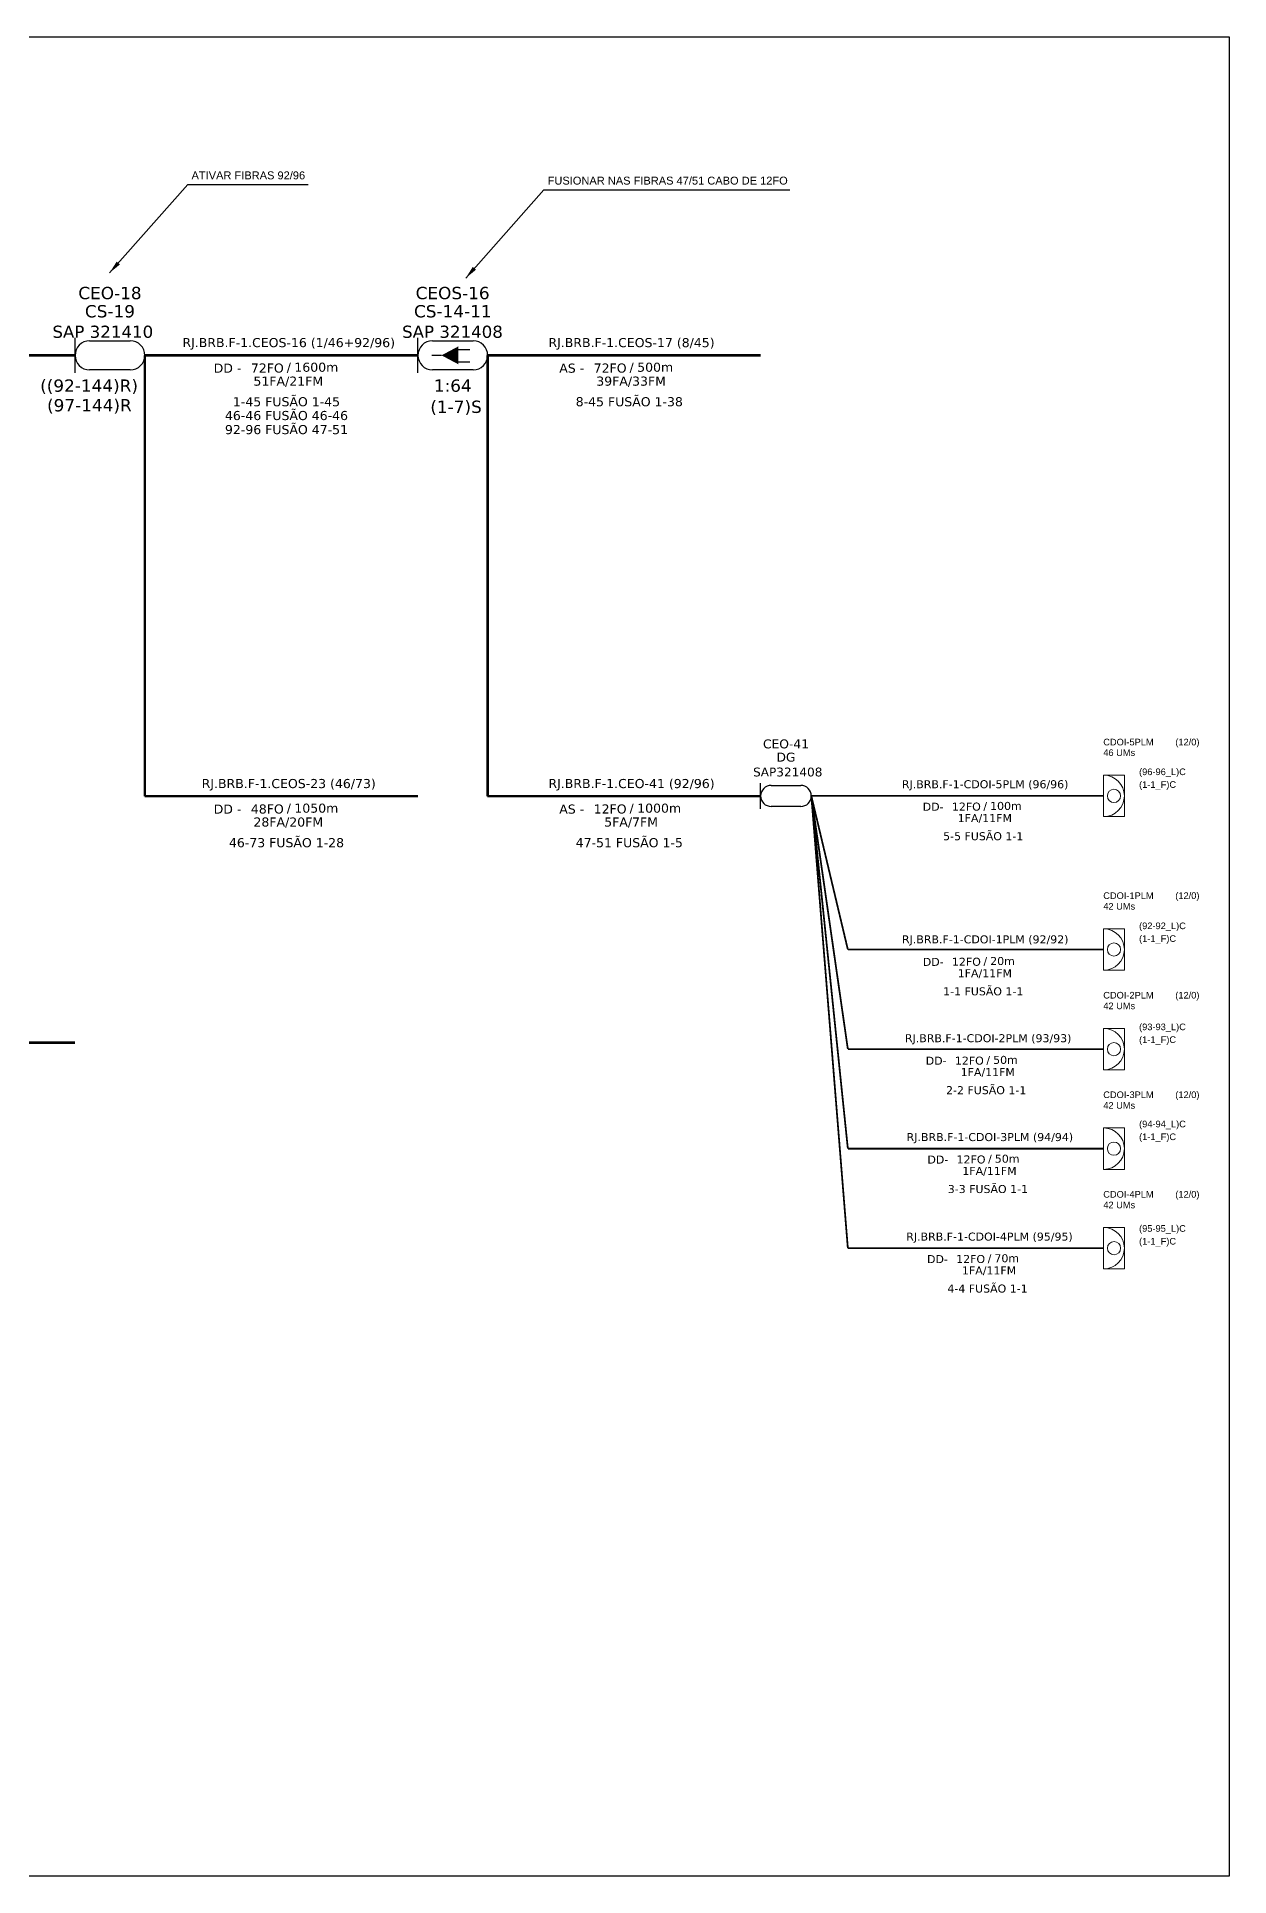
# Model space of a CAD drawing. Header units: inches. Extents: x 1064 to 5530, y 550 to 970.
# Drawn here: x 2031.2 to 2303.6, y 550.4 to 970.4 of the extents above; entities that cross this region are included whole.
import ezdxf
from ezdxf.enums import TextEntityAlignment as Align

# ---------------------------------------------------------------- set-up
doc = ezdxf.new("R2010")
doc.units = ezdxf.units.IN
doc.header["$MEASUREMENT"] = 0
for name, color, linetype, lineweight in [("20.0-LEGENDA DOS CDO'S", 1, 'Continuous', 0), ('20.1-CDO_INTERIOR', 1, 'Continuous', 0), ('40.1-ETIQUETAS', 1, 'Continuous', 20)]:
    doc.layers.add(name, color=color, linetype=linetype, lineweight=lineweight)
for name, color, linetype in [('20.4-CEOS', 1, 'Continuous'), ('20.5-CABO AÉREO', 1, 'Continuous'), ('20.5-CABO EM DUTO', 1, 'Continuous'), ('surveys', 7, 'Continuous')]:
    doc.layers.add(name, color=color, linetype=linetype)
doc.styles.add('ARIAL', font='arial.ttf')
doc.styles.add('siredit', font='verdana.ttf')
doc.linetypes.add('FENCELINE1', pattern='A,0.25,-0.1,[133,ltypeshp.shx,S=0.1,R=0,X=-0.1,Y=0],-0.1,1', length=1.45)
doc.dimstyles.get("Standard").update_dxf_attribs({"dimtxt": 0.18, "dimasz": 0.18, "dimexe": 0.18, "dimexo": 0.0625, "dimgap": 0.09, "dimtad": 0, "dimtih": 1, "dimtoh": 1, "dimdec": 4, "dimzin": 0, "dimdsep": 46, "dimtxsty": 'Standard', "dimcen": 0.09, "dimadec": 0, "dimazin": 0, "dimtfac": 1, "dimtdec": 4, "dimtofl": 0, "dimtmove": 0, "dimatfit": 3, "dimfxl": 1, "dimtolj": 1, "dimtzin": 0, "dimarcsym": 0})

# ---------------------------------------------------------------- blocks, each defined once
blk = doc.blocks.new('ETIQUETA_RS5F')
at = {"layer": '40.1-ETIQUETAS', "color": 0, "style": 'siredit'}
blk.add_text('/', height=1.5, dxfattribs=at).set_placement((1.58, -1.95), align=Align.MIDDLE_RIGHT)
for tag, p in [('ETIQUETA_R_PRIMARIA', (1.21, 4.1)), ('ETIQUETA_R_SECUNDARIA', (1.21, 2.1)), ('F_ATIVAS/F_MORTAS', (1.14, -4.24))]:
    blk.add_attdef(tag, text='', height=1.5, dxfattribs=at).set_placement(p, align=Align.MIDDLE_CENTER)
for tag, p in [('TIPO_CABO', (-6.58, -2.12)), ('CAP_CABO', (0.4, -2.09))]:
    blk.add_attdef(tag, text='', height=1.5, dxfattribs=at).set_placement(p, align=Align.MIDDLE_RIGHT)
blk.add_attdef('METROS', text='', height=1.5, dxfattribs=at).set_placement((2.14, -1.95), align=Align.MIDDLE_LEFT)
for tag, p in [('FUSÃO_1', (0.85, -8.39)), ('FUSÃO_2', (0.85, -10.6)), ('FUSÃO_3', (0.85, -12.93)), ('FUSÃO_4', (0.85, -15.14)), ('FUSÃO_5', (0.85, -17.16))]:
    blk.add_attdef(tag, text='', height=1.5, dxfattribs=at).set_placement(p, align=Align.CENTER)
blk = doc.blocks.new('CDOI_INT')
at = {"layer": '20.1-CDO_INTERIOR', "color": 0, "lineweight": 18}
blk.add_lwpolyline([(4.25, -4.25), (4.25, 4.25), (0, 4.25), (0, -4.25)], close=True, dxfattribs=at)
blk.add_circle((2.12, 0), 1.36, dxfattribs=at)
blk.add_arc((0, 0), 4.25, 270, 90, dxfattribs=at)
at = {"layer": "20.0-LEGENDA DOS CDO'S", "color": 0, "style": 'ARIAL'}
for tag, p in [('CDO_N', (-0.08, 10.38)), ('SPLITER_1', (21.18, 10.38)), ('SAP', (-0.08, 6.23)), ('SURVEY', (-0.08, 8.2)), ('SPLITER_2', (21.19, 8.68)), ('1:XX', (5.94, -2.22)), ('UMS', (5.94, -4.24))]:
    blk.add_attdef(tag, p, '', height=1.36, dxfattribs=at)
blk.add_attdef('FIBRAS_UTILIZADAS', text='', height=1.36, dxfattribs=at).set_placement((15.34, 10.38), align=Align.CENTER)

msp = doc.modelspace()

# ---------------------------------------------------------------- linework, layer by layer
msp.add_lwpolyline([(1709.6, 970.36), (2303.6, 970.36), (2303.6, 550.36), (1709.6, 550.36)], close=True)
at = {"layer": '20.1-CDO_INTERIOR', "color": 1, "lineweight": 18}
msp.add_lwpolyline([(2279.65, 689.02), (2279.65, 698.48), (2274.92, 698.48), (2274.92, 689.02)], close=True, dxfattribs=at)
msp.add_circle((2277.29, 693.75), 1.51, dxfattribs=at)
msp.add_arc((2274.92, 693.75), 4.73, 270, 90, dxfattribs=at)
at = {"layer": '20.4-CEOS', "color": 5}
for p, q in [((2121.6, 900.93), (2130.9, 900.93)), ((2130.9, 894.3), (2121.6, 894.3))]:
    msp.add_line(p, q, dxfattribs=at)
for points in [[(2118.28, 893.62), (2118.28, 901.62)], [(2127.35, 898.93), (2130.17, 898.93)], [(2123.68, 897.62), (2121.44, 897.62)], [(2127.35, 896.17), (2130.17, 896.17)]]:
    msp.add_lwpolyline(points, dxfattribs=at)
msp.add_lwpolyline([(2123.68, 897.62, 0, 4.09, 0), (2127.52, 897.62, 4.09, 4.09, 0)], format="xyseb", dxfattribs=at)
for centre, start, end in [((2121.6, 897.62), 90, 270), ((2130.9, 897.62), 270, 90)]:
    msp.add_arc(centre, 3.32, start, end, dxfattribs=at)
at = {"layer": '20.5-CABO AÉREO', "color": 5, "ltscale": 8}
for p, q in [((2039.98, 893.62), (2039.98, 901.62)), ((2043.3, 900.93), (2052.6, 900.93)), ((2052.6, 894.3), (2043.3, 894.3))]:
    msp.add_line(p, q, dxfattribs=at)
at = {"layer": '20.5-CABO AÉREO', "color": 7, "ltscale": 8, "const_width": 0.554}
for points in [[(1977.62, 897.62), (2039.98, 897.62)], [(2055.92, 897.62), (2118.28, 897.62)], [(2055.92, 897.62), (2055.92, 796.94)], [(2134.22, 897.62), (2196.58, 897.62)], [(2055.86, 796.94), (2118.28, 796.94)]]:
    msp.add_lwpolyline(points, dxfattribs=at)
at = {"layer": '20.5-CABO AÉREO', "color": 1, "linetype": 'FENCELINE1', "ltscale": 8, "const_width": 0.554}
for points in [[(2134.22, 897.62), (2134.22, 796.94)], [(2134.16, 796.94), (2196.58, 796.94)]]:
    msp.add_lwpolyline(points, dxfattribs=at)
at = {"layer": '20.5-CABO AÉREO', "color": 0, "ltscale": 8, "const_width": 0.554}
msp.add_lwpolyline([(1977.62, 740.68), (2039.98, 740.68)], dxfattribs=at)
at = {"layer": '20.5-CABO AÉREO', "color": 5, "ltscale": 8}
for centre, start, end in [((2043.3, 897.62), 90, 270), ((2052.6, 897.62), 270, 90)]:
    msp.add_arc(centre, 3.32, start, end, dxfattribs=at)
at = {"layer": '20.5-CABO EM DUTO', "color": 1}
for p, q in [((2196.57, 794.11), (2196.57, 799.92)), ((2198.98, 799.42), (2205.74, 799.42)), ((2205.74, 794.61), (2198.98, 794.61))]:
    msp.add_line(p, q, dxfattribs=at)
at = {"layer": '20.5-CABO EM DUTO', "color": 1, "const_width": 0.403}
for points in [[(2208.15, 797.02), (2274.92, 797.02)], [(2208.15, 797.02), (2216.49, 761.94)], [(2208.15, 797.02), (2216.49, 739.21)], [(2208.15, 797.02), (2216.49, 716.48)], [(2208.15, 797.02), (2216.49, 693.75)], [(2216.49, 761.94), (2274.92, 761.94)], [(2216.49, 739.21), (2274.92, 739.21)], [(2216.49, 716.48), (2274.92, 716.48)], [(2216.49, 693.75), (2274.92, 693.75)]]:
    msp.add_lwpolyline(points, dxfattribs=at)
at = {"layer": '20.5-CABO EM DUTO', "color": 1}
for centre, start, end in [((2198.98, 797.02), 90, 270), ((2205.74, 797.02), 270, 90)]:
    msp.add_arc(centre, 2.41, start, end, dxfattribs=at)

# ---------------------------------------------------------------- block references
at = {"layer": '20.5-CABO AÉREO', "color": 7, "ltscale": 8}
ref = msp.add_blockref('ETIQUETA_RS5F', (2165.4, 897.62), dxfattribs=dict(at, xscale=1.385826771653544, yscale=1.385826771653544, zscale=1.385826771653544))
ref.add_attrib('ETIQUETA_R_SECUNDARIA', 'RJ.BRB.F-1.CEOS-17 (8/45)', dxfattribs={"layer": '40.1-ETIQUETAS', "color": 0, "height": 2.0787, "style": 'siredit'}).set_placement((2167.08, 900.53), align=Align.MIDDLE_CENTER)
ref.add_attrib('TIPO_CABO', 'AS -', dxfattribs={"layer": '40.1-ETIQUETAS', "color": 0, "height": 2.079, "style": 'siredit'}).set_placement((2156.27, 894.69), align=Align.MIDDLE_RIGHT)
ref.add_attrib('CAP_CABO', '72FO', dxfattribs={"layer": '40.1-ETIQUETAS', "color": 0, "height": 2.079, "style": 'siredit'}).set_placement((2165.95, 894.72), align=Align.MIDDLE_RIGHT)
ref.add_attrib('METROS', '500m', dxfattribs={"layer": '40.1-ETIQUETAS', "color": 0, "height": 2.079, "style": 'siredit'}).set_placement((2168.37, 894.91), align=Align.MIDDLE_LEFT)
ref.add_attrib('F_ATIVAS/F_MORTAS', '39FA/33FM', dxfattribs={"layer": '40.1-ETIQUETAS', "color": 0, "height": 2.079, "style": 'siredit'}).set_placement((2166.98, 891.73), align=Align.MIDDLE_CENTER)
ref.add_attrib('FUSÃO_1', '8-45 FUSÃO 1-38', dxfattribs={"layer": '40.1-ETIQUETAS', "color": 0, "height": 2.0787, "style": 'siredit'}).set_placement((2166.57, 885.99), align=Align.CENTER)
ref = msp.add_blockref('ETIQUETA_RS5F', (2087.1, 796.94), dxfattribs=dict(at, xscale=1.385826771653544, yscale=1.385826771653544, zscale=1.385826771653544))
ref.add_attrib('ETIQUETA_R_SECUNDARIA', 'RJ.BRB.F-1.CEOS-23 (46/73)', dxfattribs={"layer": '40.1-ETIQUETAS', "color": 0, "height": 2.0787, "style": 'siredit'}).set_placement((2088.78, 799.85), align=Align.MIDDLE_CENTER)
ref.add_attrib('TIPO_CABO', 'DD -', dxfattribs={"layer": '40.1-ETIQUETAS', "color": 0, "height": 2.079, "style": 'siredit'}).set_placement((2077.97, 794.01), align=Align.MIDDLE_RIGHT)
ref.add_attrib('CAP_CABO', '48FO', dxfattribs={"layer": '40.1-ETIQUETAS', "color": 0, "height": 2.079, "style": 'siredit'}).set_placement((2087.65, 794.04), align=Align.MIDDLE_RIGHT)
ref.add_attrib('METROS', '1050m', dxfattribs={"layer": '40.1-ETIQUETAS', "color": 0, "height": 2.079, "style": 'siredit'}).set_placement((2090.07, 794.23), align=Align.MIDDLE_LEFT)
ref.add_attrib('F_ATIVAS/F_MORTAS', '28FA/20FM', dxfattribs={"layer": '40.1-ETIQUETAS', "color": 0, "height": 2.079, "style": 'siredit'}).set_placement((2088.68, 791.06), align=Align.MIDDLE_CENTER)
ref.add_attrib('FUSÃO_1', '46-73 FUSÃO 1-28', dxfattribs={"layer": '40.1-ETIQUETAS', "color": 0, "height": 2.0787, "style": 'siredit'}).set_placement((2088.27, 785.31), align=Align.CENTER)
at = {"layer": '20.5-CABO AÉREO', "color": 1, "linetype": 'FENCELINE1', "ltscale": 8}
ref = msp.add_blockref('ETIQUETA_RS5F', (2165.4, 796.94), dxfattribs=dict(at, xscale=1.385826771653544, yscale=1.385826771653544, zscale=1.385826771653544))
ref.add_attrib('ETIQUETA_R_SECUNDARIA', 'RJ.BRB.F-1.CEO-41 (92/96)', dxfattribs={"layer": '40.1-ETIQUETAS', "color": 0, "height": 2.0787, "style": 'siredit'}).set_placement((2167.08, 799.85), align=Align.MIDDLE_CENTER)
ref.add_attrib('TIPO_CABO', 'AS -', dxfattribs={"layer": '40.1-ETIQUETAS', "color": 0, "height": 2.079, "style": 'siredit'}).set_placement((2156.27, 794.01), align=Align.MIDDLE_RIGHT)
ref.add_attrib('CAP_CABO', '12FO', dxfattribs={"layer": '40.1-ETIQUETAS', "color": 0, "height": 2.079, "style": 'siredit'}).set_placement((2165.95, 794.04), align=Align.MIDDLE_RIGHT)
ref.add_attrib('METROS', '1000m', dxfattribs={"layer": '40.1-ETIQUETAS', "color": 0, "height": 2.079, "style": 'siredit'}).set_placement((2168.37, 794.23), align=Align.MIDDLE_LEFT)
ref.add_attrib('F_ATIVAS/F_MORTAS', '5FA/7FM', dxfattribs={"layer": '40.1-ETIQUETAS', "color": 0, "height": 2.079, "style": 'siredit'}).set_placement((2166.98, 791.06), align=Align.MIDDLE_CENTER)
ref.add_attrib('FUSÃO_1', '47-51 FUSÃO 1-5', dxfattribs={"layer": '40.1-ETIQUETAS', "color": 0, "height": 2.0787, "style": 'siredit'}).set_placement((2166.57, 785.31), align=Align.CENTER)
at = {"layer": '20.5-CABO EM DUTO', "color": 1}
ref = msp.add_blockref('CDOI_INT', (2274.92, 797.02), dxfattribs=dict(at, xscale=1.112348956562299, yscale=1.112348956562299, zscale=1.112348956562299))
ref.add_attrib('CDO_N', 'CDOI-5PLM', (2274.83, 808.56), dxfattribs={"layer": "20.0-LEGENDA DOS CDO'S", "color": 0, "height": 1.513, "style": 'ARIAL'})
ref.add_attrib('FIBRAS_UTILIZADAS', '       (12/0)', dxfattribs={"layer": "20.0-LEGENDA DOS CDO'S", "color": 0, "height": 1.5131, "style": 'ARIAL'}).set_placement((2291.99, 808.56), align=Align.CENTER)
ref.add_attrib('SURVEY', '46 UMs', (2274.84, 806.14), dxfattribs={"layer": "20.0-LEGENDA DOS CDO'S", "color": 0, "height": 1.513, "style": 'ARIAL'})
ref = msp.add_blockref('ETIQUETA_RS5F', (2246.37, 797.12), dxfattribs=dict(at, xscale=1.218131199998389, yscale=1.218131199998389, zscale=1.2181312))
ref.add_attrib('ETIQUETA_R_SECUNDARIA', 'RJ.BRB.F-1-CDOI-5PLM (96/96)', dxfattribs={"layer": '40.1-ETIQUETAS', "color": 0, "height": 1.8272, "style": 'siredit'}).set_placement((2247.85, 799.69), align=Align.MIDDLE_CENTER)
ref.add_attrib('TIPO_CABO', 'DD-', dxfattribs={"layer": '40.1-ETIQUETAS', "color": 0, "height": 1.827, "style": 'siredit'}).set_placement((2238.35, 794.55), align=Align.MIDDLE_RIGHT)
ref.add_attrib('CAP_CABO', '12FO', dxfattribs={"layer": '40.1-ETIQUETAS', "color": 0, "height": 1.827, "style": 'siredit'}).set_placement((2246.86, 794.58), align=Align.MIDDLE_RIGHT)
ref.add_attrib('METROS', '100m', dxfattribs={"layer": '40.1-ETIQUETAS', "color": 0, "height": 1.827, "style": 'siredit'}).set_placement((2248.98, 794.74), align=Align.MIDDLE_LEFT)
ref.add_attrib('F_ATIVAS/F_MORTAS', '1FA/11FM', dxfattribs={"layer": '40.1-ETIQUETAS', "color": 0, "height": 1.827, "style": 'siredit'}).set_placement((2247.77, 791.95), align=Align.MIDDLE_CENTER)
ref.add_attrib('FUSÃO_1', '5-5 FUSÃO 1-1', dxfattribs={"layer": '40.1-ETIQUETAS', "color": 0, "height": 1.8272, "style": 'siredit'}).set_placement((2247.41, 786.91), align=Align.CENTER)
ref = msp.add_blockref('CDOI_INT', (2274.92, 761.94), dxfattribs=dict(at, xscale=1.112348956562299, yscale=1.112348956562299, zscale=1.112348956562299))
ref.add_attrib('CDO_N', 'CDOI-1PLM', (2274.83, 773.49), dxfattribs={"layer": "20.0-LEGENDA DOS CDO'S", "color": 0, "height": 1.513, "style": 'ARIAL'})
ref.add_attrib('FIBRAS_UTILIZADAS', '       (12/0)', dxfattribs={"layer": "20.0-LEGENDA DOS CDO'S", "color": 0, "height": 1.5131, "style": 'ARIAL'}).set_placement((2291.99, 773.49), align=Align.CENTER)
ref.add_attrib('SURVEY', '42 UMs', (2274.84, 771.06), dxfattribs={"layer": "20.0-LEGENDA DOS CDO'S", "color": 0, "height": 1.513, "style": 'ARIAL'})
ref = msp.add_blockref('ETIQUETA_RS5F', (2246.39, 761.71), dxfattribs=dict(at, xscale=1.218131199998389, yscale=1.218131199998389, zscale=1.2181312))
ref.add_attrib('ETIQUETA_R_SECUNDARIA', 'RJ.BRB.F-1-CDOI-1PLM (92/92)', dxfattribs={"layer": '40.1-ETIQUETAS', "color": 0, "height": 1.8272, "style": 'siredit'}).set_placement((2247.87, 764.27), align=Align.MIDDLE_CENTER)
ref.add_attrib('TIPO_CABO', 'DD-', dxfattribs={"layer": '40.1-ETIQUETAS', "color": 0, "height": 1.827, "style": 'siredit'}).set_placement((2238.37, 759.13), align=Align.MIDDLE_RIGHT)
ref.add_attrib('CAP_CABO', '12FO', dxfattribs={"layer": '40.1-ETIQUETAS', "color": 0, "height": 1.827, "style": 'siredit'}).set_placement((2246.87, 759.16), align=Align.MIDDLE_RIGHT)
ref.add_attrib('METROS', '20m', dxfattribs={"layer": '40.1-ETIQUETAS', "color": 0, "height": 1.827, "style": 'siredit'}).set_placement((2249, 759.33), align=Align.MIDDLE_LEFT)
ref.add_attrib('F_ATIVAS/F_MORTAS', '1FA/11FM', dxfattribs={"layer": '40.1-ETIQUETAS', "color": 0, "height": 1.827, "style": 'siredit'}).set_placement((2247.78, 756.54), align=Align.MIDDLE_CENTER)
ref.add_attrib('FUSÃO_1', '1-1 FUSÃO 1-1', dxfattribs={"layer": '40.1-ETIQUETAS', "color": 0, "height": 1.8272, "style": 'siredit'}).set_placement((2247.42, 751.49), align=Align.CENTER)
ref = msp.add_blockref('CDOI_INT', (2274.92, 739.21), dxfattribs=dict(at, xscale=1.112348956562299, yscale=1.112348956562299, zscale=1.112348956562299))
ref.add_attrib('CDO_N', 'CDOI-2PLM', (2274.83, 750.76), dxfattribs={"layer": "20.0-LEGENDA DOS CDO'S", "color": 0, "height": 1.513, "style": 'ARIAL'})
ref.add_attrib('FIBRAS_UTILIZADAS', '       (12/0)', dxfattribs={"layer": "20.0-LEGENDA DOS CDO'S", "color": 0, "height": 1.5131, "style": 'ARIAL'}).set_placement((2291.99, 750.76), align=Align.CENTER)
ref.add_attrib('SURVEY', '42 UMs', (2274.84, 748.33), dxfattribs={"layer": "20.0-LEGENDA DOS CDO'S", "color": 0, "height": 1.513, "style": 'ARIAL'})
ref = msp.add_blockref('ETIQUETA_RS5F', (2247.06, 739.13), dxfattribs=dict(at, xscale=1.218131199998389, yscale=1.218131199998389, zscale=1.2181312))
ref.add_attrib('ETIQUETA_R_SECUNDARIA', 'RJ.BRB.F-1-CDOI-2PLM (93/93)', dxfattribs={"layer": '40.1-ETIQUETAS', "color": 0, "height": 1.8272, "style": 'siredit'}).set_placement((2248.54, 741.7), align=Align.MIDDLE_CENTER)
ref.add_attrib('TIPO_CABO', 'DD-', dxfattribs={"layer": '40.1-ETIQUETAS', "color": 0, "height": 1.827, "style": 'siredit'}).set_placement((2239.04, 736.56), align=Align.MIDDLE_RIGHT)
ref.add_attrib('CAP_CABO', '12FO', dxfattribs={"layer": '40.1-ETIQUETAS', "color": 0, "height": 1.827, "style": 'siredit'}).set_placement((2247.54, 736.58), align=Align.MIDDLE_RIGHT)
ref.add_attrib('METROS', '50m', dxfattribs={"layer": '40.1-ETIQUETAS', "color": 0, "height": 1.827, "style": 'siredit'}).set_placement((2249.67, 736.75), align=Align.MIDDLE_LEFT)
ref.add_attrib('F_ATIVAS/F_MORTAS', '1FA/11FM', dxfattribs={"layer": '40.1-ETIQUETAS', "color": 0, "height": 1.827, "style": 'siredit'}).set_placement((2248.45, 733.96), align=Align.MIDDLE_CENTER)
ref.add_attrib('FUSÃO_1', '2-2 FUSÃO 1-1', dxfattribs={"layer": '40.1-ETIQUETAS', "color": 0, "height": 1.8272, "style": 'siredit'}).set_placement((2248.09, 728.92), align=Align.CENTER)
ref = msp.add_blockref('CDOI_INT', (2274.92, 716.48), dxfattribs=dict(at, xscale=1.112348956562299, yscale=1.112348956562299, zscale=1.112348956562299))
ref.add_attrib('CDO_N', 'CDOI-3PLM', (2274.83, 728.03), dxfattribs={"layer": "20.0-LEGENDA DOS CDO'S", "color": 0, "height": 1.513, "style": 'ARIAL'})
ref.add_attrib('FIBRAS_UTILIZADAS', '       (12/0)', dxfattribs={"layer": "20.0-LEGENDA DOS CDO'S", "color": 0, "height": 1.5131, "style": 'ARIAL'}).set_placement((2291.99, 728.03), align=Align.CENTER)
ref.add_attrib('SURVEY', '42 UMs', (2274.84, 725.6), dxfattribs={"layer": "20.0-LEGENDA DOS CDO'S", "color": 0, "height": 1.513, "style": 'ARIAL'})
ref = msp.add_blockref('ETIQUETA_RS5F', (2247.45, 716.57), dxfattribs=dict(at, xscale=1.218131199998389, yscale=1.218131199998389, zscale=1.2181312))
ref.add_attrib('ETIQUETA_R_SECUNDARIA', 'RJ.BRB.F-1-CDOI-3PLM (94/94)', dxfattribs={"layer": '40.1-ETIQUETAS', "color": 0, "height": 1.8272, "style": 'siredit'}).set_placement((2248.93, 719.13), align=Align.MIDDLE_CENTER)
ref.add_attrib('TIPO_CABO', 'DD-', dxfattribs={"layer": '40.1-ETIQUETAS', "color": 0, "height": 1.827, "style": 'siredit'}).set_placement((2239.43, 713.99), align=Align.MIDDLE_RIGHT)
ref.add_attrib('CAP_CABO', '12FO', dxfattribs={"layer": '40.1-ETIQUETAS', "color": 0, "height": 1.827, "style": 'siredit'}).set_placement((2247.93, 714.02), align=Align.MIDDLE_RIGHT)
ref.add_attrib('METROS', '50m', dxfattribs={"layer": '40.1-ETIQUETAS', "color": 0, "height": 1.827, "style": 'siredit'}).set_placement((2250.06, 714.19), align=Align.MIDDLE_LEFT)
ref.add_attrib('F_ATIVAS/F_MORTAS', '1FA/11FM', dxfattribs={"layer": '40.1-ETIQUETAS', "color": 0, "height": 1.827, "style": 'siredit'}).set_placement((2248.84, 711.4), align=Align.MIDDLE_CENTER)
ref.add_attrib('FUSÃO_1', '3-3 FUSÃO 1-1', dxfattribs={"layer": '40.1-ETIQUETAS', "color": 0, "height": 1.8272, "style": 'siredit'}).set_placement((2248.48, 706.35), align=Align.CENTER)
ref = msp.add_blockref('ETIQUETA_RS5F', (2247.36, 693.84), dxfattribs=dict(at, xscale=1.218131199998389, yscale=1.218131199998389, zscale=1.2181312))
ref.add_attrib('ETIQUETA_R_SECUNDARIA', 'RJ.BRB.F-1-CDOI-4PLM (95/95)', dxfattribs={"layer": '40.1-ETIQUETAS', "color": 0, "height": 1.8272, "style": 'siredit'}).set_placement((2248.84, 696.4), align=Align.MIDDLE_CENTER)
ref.add_attrib('TIPO_CABO', 'DD-', dxfattribs={"layer": '40.1-ETIQUETAS', "color": 0, "height": 1.827, "style": 'siredit'}).set_placement((2239.34, 691.26), align=Align.MIDDLE_RIGHT)
ref.add_attrib('CAP_CABO', '12FO', dxfattribs={"layer": '40.1-ETIQUETAS', "color": 0, "height": 1.827, "style": 'siredit'}).set_placement((2247.84, 691.29), align=Align.MIDDLE_RIGHT)
ref.add_attrib('METROS', '70m', dxfattribs={"layer": '40.1-ETIQUETAS', "color": 0, "height": 1.827, "style": 'siredit'}).set_placement((2249.97, 691.46), align=Align.MIDDLE_LEFT)
ref.add_attrib('F_ATIVAS/F_MORTAS', '1FA/11FM', dxfattribs={"layer": '40.1-ETIQUETAS', "color": 0, "height": 1.827, "style": 'siredit'}).set_placement((2248.75, 688.67), align=Align.MIDDLE_CENTER)
ref.add_attrib('FUSÃO_1', '4-4 FUSÃO 1-1', dxfattribs={"layer": '40.1-ETIQUETAS', "color": 0, "height": 1.8272, "style": 'siredit'}).set_placement((2248.39, 683.62), align=Align.CENTER)

# ---------------------------------------------------------------- texts
at = {"layer": "20.0-LEGENDA DOS CDO'S", "color": 1, "style": 'ARIAL'}
for s, p in [('(96-96_L)C', (2283.01, 801.77)), ('(1-1_F)C', (2283.01, 798.86)), ('(92-92_L)C', (2283.01, 766.6)), ('(1-1_F)C', (2283.01, 763.69)), ('(93-93_L)C', (2283.01, 743.53)), ('(1-1_F)C', (2283.01, 740.61)), ('(94-94_L)C', (2283.01, 721.35)), ('(1-1_F)C', (2283.01, 718.43)), ('CDOI-4PLM', (2274.83, 705.29)), ('42 UMs', (2274.84, 702.87)), ('(95-95_L)C', (2283.01, 697.5)), ('(1-1_F)C', (2283.01, 694.58))]:
    msp.add_text(s, height=1.513, dxfattribs=at).set_placement(p)
msp.add_text('       (12/0)', height=1.5131, dxfattribs=at).set_placement((2291.99, 705.29), align=Align.CENTER)
at = {"layer": '20.4-CEOS', "color": 5, "style": 'siredit'}
for s, height, p in [('CEOS-16', 2.81, (2126.22, 911.85)), ('CS-14-11', 2.81, (2126.26, 907.69)), ('SAP 321408', 2.772, (2126.18, 903.01))]:
    msp.add_text(s, height=height, dxfattribs=at).set_placement(p, align=Align.MIDDLE_CENTER)
for s, p in [('1:64', (2126.25, 892.11)), ('(1-7)S', (2127, 887.28))]:
    msp.add_text(s, height=2.81, dxfattribs=at).set_placement(p, align=Align.TOP_CENTER)
at = {"layer": '20.4-CEOS', "color": 1, "style": 'siredit'}
for tag, text, height, p in [('CEO-41', 'CEOSX', 2.041, (2202.36, 808.9)), ('DG', 'CS-', 2.041, (2202.36, 805.88)), ('SAP321408', 'SAP 321406', 2.013, (2202.76, 802.48))]:
    msp.add_attdef(tag, text=text, height=height, dxfattribs=at).set_placement(p, align=Align.MIDDLE_CENTER)
at = {"layer": '20.5-CABO AÉREO', "color": 5, "ltscale": 8, "style": 'siredit'}
for s, height, p in [('CEO-18', 2.81, (2047.95, 911.85)), ('CS-19', 2.81, (2047.95, 907.69)), ('     SAP 321410', 2.7717, (2043.29, 903.01))]:
    msp.add_text(s, height=height, dxfattribs=at).set_placement(p, align=Align.MIDDLE_CENTER)
msp.add_text('((92-144)R)', height=2.8098, dxfattribs=at).set_placement((2043.18, 892.11), align=Align.TOP_CENTER)
at = {"layer": '20.5-CABO AÉREO', "color": 1, "ltscale": 8, "style": 'siredit'}
msp.add_text('(97-144)R', height=2.81, dxfattribs=at).set_placement((2043.25, 887.63), align=Align.TOP_CENTER)
at = {"layer": '40.1-ETIQUETAS', "style": 'siredit'}
msp.add_text('RJ.BRB.F-1.CEOS-16 (1/46+92/96)', height=2.0787, dxfattribs=at).set_placement((2088.78, 900.53), align=Align.MIDDLE_CENTER)
at = {"layer": '40.1-ETIQUETAS', "color": 7, "style": 'siredit'}
for s, height, p in [('DD -', 2.079, (2077.97, 894.69)), ('72FO', 2.079, (2087.65, 894.72)), ('/', 2.08, (2089.29, 894.91))]:
    msp.add_text(s, height=height, dxfattribs=at).set_placement(p, align=Align.MIDDLE_RIGHT)
msp.add_text('1600m', height=2.079, dxfattribs=at).set_placement((2090.07, 894.91), align=Align.MIDDLE_LEFT)
msp.add_text('51FA/21FM', height=2.079, dxfattribs=at).set_placement((2088.68, 891.73), align=Align.MIDDLE_CENTER)
for s, p in [('1-45 FUSÃO 1-45', (2088.27, 885.99)), ('46-46 FUSÃO 46-46', (2088.27, 882.84))]:
    msp.add_text(s, height=2.0787, dxfattribs=at).set_placement(p, align=Align.CENTER)
at = {"layer": '40.1-ETIQUETAS', "color": 1, "style": 'siredit'}
msp.add_text('92-96 FUSÃO 47-51', height=2.0787, dxfattribs=at).set_placement((2088.27, 879.63), align=Align.CENTER)
at = {"layer": 'surveys', "color": 1, "style": 'ARIAL'}
for s, p in [('ATIVAR FIBRAS 92/96 ', (2066.58, 937.81)), ('FUSIONAR NAS FIBRAS 47/51 CABO DE 12FO', (2147.92, 936.61))]:
    msp.add_text(s, height=1.8069, rotation=360, dxfattribs=at).set_placement(p)

# ---------------------------------------------------------------- leaders
at = {"color": 1}
for points in [[(2047.86, 916.45), (2065.74, 936.64), (2093.24, 936.64)], [(2129.2, 915.25), (2147.08, 935.44), (2203.24, 935.44)]]:
    msp.add_leader(points, dimstyle='Standard', override={"dimasz": 3, "dimgap": 0.09, "dimtad": 0}, dxfattribs=at)

doc.saveas('drawing.dxf')
